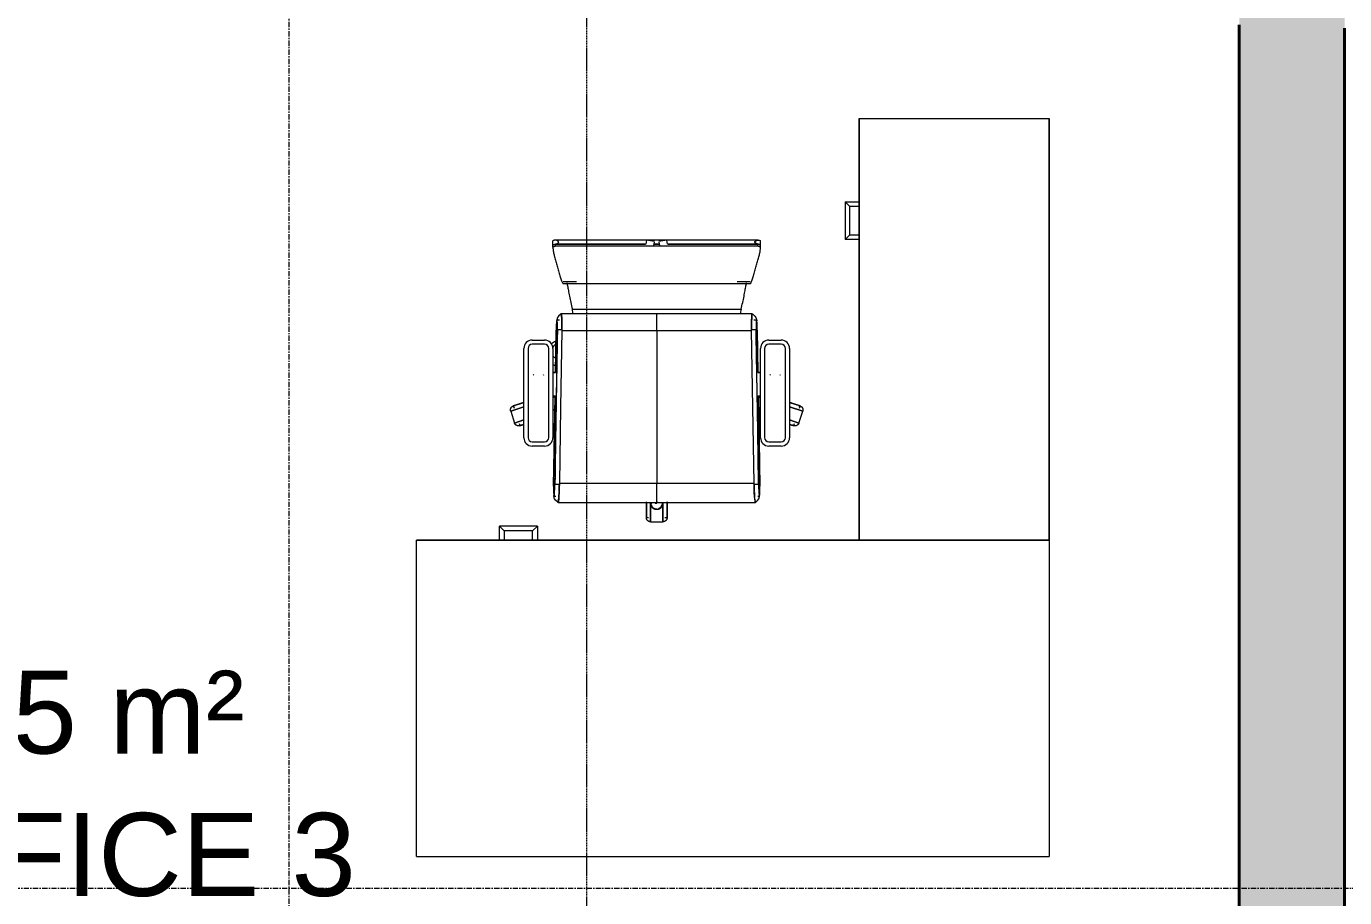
# Model space of a CAD drawing. Header units: millimetres. Extents: x -44657 to 28812, y -28146 to 16565.
# Drawn here: x -13142 to -9967, y -1334 to 765 of the extents above; entities that cross this region are included whole.
import ezdxf

# ---------------------------------------------------------------- set-up
doc = ezdxf.new("R2010")
doc.units = ezdxf.units.MM
doc.linetypes.add('1000 Dashed', pattern=[2, 1, -1])
doc.linetypes.add('Grid Line', pattern=[22.225, 12.7, -3.175, 3.175, -3.175])
for name, color, linetype, lineweight in [('A-AREA-IDEN', 2, 'Continuous', 5), ('A-WALL-PATT', 111, 'Continuous', 9), ('G-ANNO-SYMB', 111, 'Continuous', 5), ('G-IMPT', 8, 'Continuous', 5), ('I-FURN', 30, 'Continuous', 5), ('I-WALL', 2, 'Continuous', 9), ('S-GRID', 1, 'Continuous', 5)]:
    doc.layers.add(name, color=color, linetype=linetype, lineweight=lineweight)
doc.styles.add('Arial_1', font='arial.ttf', dxfattribs={"height": 200})

# ---------------------------------------------------------------- blocks, each defined once
blk = doc.blocks.new('Office_Desk_861 - 12ZDSK07_dwg-1042884-NEW PROPOSED GROUND STOREY PLAN _White Box_')
at = {"layer": 'G-IMPT'}
for p, q in [((0, 1524), (762, 1524)), ((0, 1524), (0, 0)), ((0, 1524), (0, 0)), ((0, 1524), (762, 1524)), ((762, 1524), (762, 0)), ((762, 0), (762, 1524)), ((762, 1323.6), (796.2, 1323.6)), ((784.8, 1312.2), (762, 1312.2)), ((784.8, 1312.2), (796.2, 1323.6)), ((784.8, 1243.9), (784.8, 1312.2)), ((796.2, 1232.5), (796.2, 1323.6)), ((762, 1243.9), (784.8, 1243.9)), ((796.2, 1232.5), (784.8, 1243.9)), ((796.2, 1232.5), (762, 1232.5)), ((1486.5, 457.2), (1486.5, 491.4)), ((1577.6, 491.4), (1486.5, 491.4)), ((1497.9, 480), (1486.5, 491.4)), ((1497.9, 480), (1497.9, 457.2)), ((1497.9, 480), (1566.2, 480)), ((1577.6, 491.4), (1566.2, 480)), ((1566.2, 457.2), (1566.2, 480)), ((1577.6, 491.4), (1577.6, 457.2)), ((762, 457.2), (1778, 457.2)), ((1778, 457.2), (762, 457.2)), ((1778, 457.2), (1778, 0)), ((1778, 457.2), (1778, 0)), ((762, 0), (0, 0)), ((762, 0), (0, 0)), ((762, 0), (1778, 0)), ((1778, 0), (762, 0))]:
    blk.add_line(p, q, dxfattribs=at)
blk = doc.blocks.new('Office_Desk_861 - Office_Desk_861-1042890-NEW PROPOSED GROUND STOREY PLAN _White Box_')
blk.add_blockref('Office_Desk_861 - 12ZDSK07_dwg-1042884-NEW PROPOSED GROUND STOREY PLAN _White Box_', (0, 0))
blk = doc.blocks.new('CHR01 - Operating Chair - CHR01 - Operating Chair-V22-NEW PROPOSED GROUND STOREY PLAN _White Box_')
at = {"layer": 'I-FURN', "color": 31}
for p, q in [((70, -33.5), (70, -23.2)), ((564.7, -21.3), (75.3, -21.3)), ((76.1, -31.3), (293.1, -31.3)), ((76.1, -36.4), (76.1, -31.3)), ((293.1, -31.3), (76.1, -31.3)), ((295.7, -21.5), (294, -31.3)), ((315, -24.9), (295.7, -21.5)), ((313.3, -34.7), (314.7, -26.8)), ((313.9, -31.3), (326.1, -31.3)), ((326.1, -31.3), (313.9, -31.3)), ((344.3, -21.5), (325, -24.9)), ((325.3, -26.8), (326.7, -34.7)), ((346, -31.3), (344.3, -21.5)), ((346.9, -31.3), (563.9, -31.3)), ((563.9, -31.3), (346.9, -31.3)), ((563.9, -36.4), (563.9, -31.3)), ((570, -33.5), (570, -23.2)), ((70, -38.6), (70, -33.5)), ((563.9, -36.4), (76.1, -36.4)), ((570, -38.6), (570, -33.5)), ((94.6, -121.4), (126.5, -121.4)), ((94.6, -126.3), (545.4, -126.3)), ((513.5, -121.4), (545.4, -121.4)), ((116.8, -187.6), (523.2, -187.6)), ((83.4, -214.2), (79.4, -214.1)), ((79.8, -214.1), (79.4, -214.1)), ((79.4, -214.1), (79.8, -214.1)), ((86, -214.2), (79.8, -214.1)), ((81.3, -214.1), (79.8, -214.1)), ((89.7, -199.2), (90, -199.2)), ((320, -199.2), (90, -199.2)), ((550, -199.2), (320, -199.2)), ((320, -239.2), (320, -199.2)), ((320, -239.2), (320, -199.2)), ((550, -199.2), (550.3, -199.2)), ((560.2, -214.1), (554.1, -214.2)), ((560.6, -214.1), (556.5, -214.2)), ((560.2, -214.1), (559.5, -214.1)), ((560.6, -214.1), (560.2, -214.1)), ((560.2, -214.1), (560.6, -214.1)), ((77.7, -238.7), (76.1, -340.7)), ((76.1, -340.7), (77.7, -238.7)), ((91.5, -239.2), (320, -239.2)), ((320, -239.2), (548.5, -239.2)), ((320, -239.2), (320, -608.1)), ((320, -239.2), (320, -608.1)), ((563.9, -340.7), (562.3, -238.7)), ((562.3, -238.7), (563.9, -340.7)), ((0, -497.5), (0, -282.5)), ((10, -282.5), (10, -497.5)), ((20, -262.5), (50, -262.5)), ((50, -272.5), (20, -272.5)), ((60, -497.5), (60, -282.5)), ((70, -282.5), (70, -497.5)), ((570, -497.5), (570, -282.5)), ((580, -282.5), (580, -497.5)), ((590, -262.5), (620, -262.5)), ((620, -272.5), (590, -272.5)), ((630, -497.5), (630, -282.5)), ((640, -282.5), (640, -497.5)), ((23.7, -345.3), (22.4, -347.1)), ((46.3, -345.3), (47.6, -347.1)), ((70.6, -340), (76.4, -340)), ((563.6, -340), (569.4, -340)), ((593.7, -345.3), (592.4, -347.1)), ((616.3, -345.3), (617.6, -347.1)), ((-25.4, -420.9), (0.5, -412.5)), ((-25.4, -420.9), (0.5, -412.5)), ((75.1, -399.4), (70, -401.1)), ((75.5, -397.4), (70.6, -397.4)), ((75.2, -396.8), (71.7, -614)), ((71.7, -614), (75.2, -396.8)), ((569.4, -397.4), (564.5, -397.4)), ((568.3, -614), (564.8, -396.8)), ((564.8, -396.8), (568.3, -614)), ((564.9, -399.4), (570, -401.1)), ((570, -401.1), (564.9, -399.4)), ((665.4, -420.9), (639.5, -412.5)), ((639.5, -412.5), (665.4, -420.9)), ((-31.8, -433.5), (0, -423.2)), ((0, -423.2), (-31.8, -433.5)), ((-31.8, -433.5), (-22.5, -462.1)), ((-25.4, -420.9), (-23.7, -426)), ((74.7, -429.8), (70, -431.4)), ((70, -431.4), (74.7, -429.8)), ((565.3, -429.8), (570, -431.4)), ((640, -423.2), (671.8, -433.5)), ((671.8, -433.5), (640, -423.2)), ((662.5, -462.1), (671.8, -433.5)), ((663.7, -426), (665.4, -420.9)), ((-0.1, -454.8), (-22.5, -462.1)), ((-22.5, -462.1), (-0.1, -454.8)), ((-11.5, -463.4), (-9.9, -468.5)), ((-9.9, -468.5), (-0.5, -465.4)), ((-0.5, -465.4), (-9.9, -468.5)), ((662.5, -462.1), (640.1, -454.8)), ((640.1, -454.8), (662.5, -462.1)), ((649.9, -468.5), (640.5, -465.4)), ((649.9, -468.5), (640.5, -465.4)), ((649.9, -468.5), (651.5, -463.4)), ((20, -507.5), (50, -507.5)), ((590, -507.5), (620, -507.5)), ((50, -517.5), (20, -517.5)), ((620, -517.5), (590, -517.5)), ((320, -608.1), (85.5, -608.1)), ((554.5, -608.1), (320, -608.1)), ((320, -650.5), (320, -608.1)), ((320, -650.5), (320, -608.1)), ((72.6, -638.6), (76.8, -638.6)), ((73.1, -637.2), (73.2, -636.3)), ((73.2, -636.3), (73.1, -637.2)), ((81.6, -650.8), (81.5, -649.6)), ((82.4, -653.7), (320, -653.7)), ((83.2, -650.5), (83.1, -651.4)), ((83.1, -651.5), (83.2, -650.6)), ((295, -690), (295, -651.9)), ((295, -690), (295, -651.9)), ((305, -700), (305, -652.5)), ((305, -652.5), (305, -700)), ((305.6, -653.3), (305.6, -655)), ((306.3, -655), (308, -655)), ((316, -655), (320, -655)), ((320, -650.5), (320, -651.4)), ((320, -651.4), (320, -650.5)), ((320, -653.7), (320, -651.4)), ((320, -653.7), (320, -651.4)), ((320, -653.7), (557.6, -653.7)), ((334.4, -653.3), (334.4, -655)), ((334.4, -655), (334.4, -653.3)), ((335, -652.5), (335, -700)), ((335, -700), (335, -652.5)), ((345, -690), (345, -651.9)), ((345, -651.9), (345, -690)), ((556.9, -651.4), (556.8, -650.5)), ((556.8, -650.6), (556.9, -651.5)), ((558.5, -649.6), (558.4, -650.8)), ((563.2, -638.6), (567.4, -638.6)), ((566.8, -636.3), (566.9, -637.2)), ((566.9, -637.2), (566.8, -636.3)), ((295, -690), (300.3, -690)), ((339.7, -690), (345, -690)), ((305, -700), (335, -700))]:
    blk.add_line(p, q, dxfattribs=at)
at = {"layer": 'I-FURN', "color": 31, "flags": 128}
for points in [[(89.6, -199.3), (83.3, -204.7), (81.2, -208.2), (80.2, -210.4), (79.8, -211.8), (79.5, -212.9), (79.3, -213.8), (79.1, -214.6), (79, -215.2), (78.9, -215.9), (78.9, -216.1)], [(90, -199.2), (90.5, -200.2), (90.8, -203.1), (91.2, -207.9), (91.4, -214.2), (91.5, -221.8), (91.5, -230.3), (91.5, -239.2)], [(548.5, -239.2), (548.5, -230.3), (548.5, -221.8), (548.6, -214.2), (548.8, -207.9), (549.2, -203.1), (549.5, -200.2), (550, -199.2)], [(550.4, -199.3), (556.7, -204.7), (558.8, -208.2), (559.8, -210.4), (560.2, -211.8), (560.5, -212.9), (560.7, -213.8), (560.9, -214.6), (561, -215.2), (561.1, -215.9), (561.1, -216.1)], [(91.5, -239.2), (88.3, -423.6), (85.5, -608.1)], [(554.5, -608.1), (551.7, -423.6), (548.5, -239.2)], [(76.4, -340), (71.8, -340), (70, -340)], [(570, -340), (568.2, -340), (563.6, -340)], [(-0.2, -412.7), (-0.9, -413), (-1.6, -413.2), (-2.3, -413.5), (-3.1, -413.7), (-3.8, -413.9), (-4.6, -414.2), (-5.4, -414.4), (-6.1, -414.7), (-6.9, -414.9), (-7.6, -415.2), (-8.4, -415.4), (-9.2, -415.7), (-9.9, -415.9), (-10.7, -416.1), (-11.4, -416.4), (-12.1, -416.6), (-12.8, -416.9), (-13.5, -417.1), (-14.2, -417.3), (-14.9, -417.5), (-15.6, -417.8), (-16.3, -418), (-16.9, -418.2), (-17.5, -418.4), (-18.1, -418.6), (-18.7, -418.8), (-19.3, -419), (-19.8, -419.1), (-20.4, -419.3), (-20.9, -419.5), (-21.3, -419.6), (-21.8, -419.8), (-22.2, -419.9), (-22.6, -420), (-23, -420.2), (-23.4, -420.3), (-23.7, -420.4), (-24, -420.5), (-24.3, -420.6), (-24.5, -420.6), (-24.7, -420.7), (-24.9, -420.8), (-25, -420.8), (-25.2, -420.9), (-25.3, -420.9), (-25.3, -420.9), (-25.3, -420.9), (-25.4, -420.9)], [(70, -397.4), (71.8, -397.4), (75.5, -397.4)], [(564.5, -397.4), (568.2, -397.4), (570, -397.4)], [(665.4, -420.9), (665.3, -420.9), (665.3, -420.9), (665.2, -420.9), (665.1, -420.8), (665, -420.8), (664.8, -420.7), (664.6, -420.7), (664.4, -420.6), (664.1, -420.5), (663.8, -420.4), (663.5, -420.3), (663.2, -420.2), (662.8, -420.1), (662.4, -420), (662, -419.8), (661.6, -419.7), (661.1, -419.5), (660.6, -419.4), (660.1, -419.2), (659.6, -419.1), (659, -418.9), (658.4, -418.7), (657.9, -418.5), (657.2, -418.3), (656.6, -418.1), (656, -417.9), (655.3, -417.7), (654.6, -417.4), (653.9, -417.2), (653.2, -417), (652.5, -416.8), (651.8, -416.5), (651, -416.3), (650.3, -416), (649.6, -415.8), (648.8, -415.6), (648.1, -415.3), (647.3, -415.1), (646.5, -414.8), (645.8, -414.6), (645, -414.3), (644.3, -414.1), (643.5, -413.8), (642.8, -413.6), (642, -413.3), (641.3, -413.1), (640.5, -412.9), (639.8, -412.6)], [(-31.8, -433.5), (-31.9, -433.1), (-32, -432.8), (-32.1, -432.4), (-32.1, -432), (-32.2, -431.6), (-32.2, -431.2), (-32.3, -430.8), (-32.3, -430.4), (-32.2, -430), (-32.2, -429.6), (-32.2, -429.2), (-32.1, -428.8), (-32, -428.4), (-32, -428), (-31.9, -427.6), (-31.7, -427.2), (-31.6, -426.9), (-31.4, -426.5), (-31.3, -426.1), (-31.1, -425.8), (-30.9, -425.4), (-30.7, -425.1), (-30.5, -424.7), (-30.2, -424.4), (-30, -424.1), (-29.7, -423.8), (-29.5, -423.5), (-29.2, -423.2), (-28.9, -422.9), (-28.6, -422.7), (-28.3, -422.4), (-27.9, -422.2), (-27.6, -422), (-27.3, -421.8), (-26.9, -421.6), (-26.6, -421.4), (-26.2, -421.2), (-25.8, -421.1), (-25.5, -421), (-25.4, -420.9)], [(-25.4, -420.9), (-25.3, -420.9), (-25.3, -420.9), (-25.2, -420.9), (-25.1, -420.8), (-25, -420.8), (-24.8, -420.7), (-24.6, -420.7), (-24.4, -420.6), (-24.1, -420.5), (-23.8, -420.4), (-23.5, -420.3), (-23.2, -420.2), (-22.8, -420.1), (-22.4, -420), (-22, -419.8), (-21.6, -419.7), (-21.1, -419.5), (-20.6, -419.4)], [(660.9, -419.5), (661.3, -419.6), (661.8, -419.8), (662.2, -419.9), (662.6, -420), (663, -420.2), (663.4, -420.3), (663.7, -420.4), (664, -420.5), (664.3, -420.6), (664.5, -420.6), (664.7, -420.7), (664.9, -420.8), (665, -420.8), (665.2, -420.9), (665.3, -420.9), (665.3, -420.9), (665.3, -420.9), (665.4, -420.9)], [(665.4, -420.9), (665.7, -421.1), (666.1, -421.2), (666.5, -421.4), (666.8, -421.5), (667.2, -421.7), (667.5, -421.9), (667.9, -422.1), (668.2, -422.4), (668.5, -422.6), (668.8, -422.9), (669.1, -423.1), (669.4, -423.4), (669.7, -423.7), (669.9, -424), (670.2, -424.3), (670.4, -424.7), (670.6, -425), (670.9, -425.3), (671.1, -425.7), (671.2, -426), (671.4, -426.4), (671.6, -426.8), (671.7, -427.1), (671.8, -427.5), (671.9, -427.9), (672, -428.3), (672.1, -428.7), (672.2, -429.1), (672.2, -429.5), (672.2, -429.9), (672.3, -430.3), (672.3, -430.7), (672.2, -431.1), (672.2, -431.5), (672.2, -431.9), (672.1, -432.3), (672, -432.7), (671.9, -433), (671.8, -433.4), (671.8, -433.5)], [(-9.9, -468.5), (-10.3, -468.6), (-10.7, -468.7), (-11.1, -468.8), (-11.5, -468.8), (-11.9, -468.9), (-12.2, -468.9), (-12.6, -469), (-13, -469), (-13.4, -469), (-13.8, -468.9), (-14.2, -468.9), (-14.6, -468.8), (-15, -468.8), (-15.4, -468.7), (-15.8, -468.6), (-16.2, -468.4), (-16.6, -468.3), (-16.9, -468.2), (-17.3, -468), (-17.7, -467.8), (-18, -467.6), (-18.4, -467.4), (-18.7, -467.2), (-19, -467), (-19.3, -466.7), (-19.6, -466.4), (-19.9, -466.2), (-20.2, -465.9), (-20.5, -465.6), (-20.7, -465.3), (-21, -465), (-21.2, -464.7), (-21.4, -464.3), (-21.6, -464), (-21.8, -463.6), (-22, -463.3), (-22.2, -462.9), (-22.3, -462.5), (-22.5, -462.2), (-22.5, -462.1)], [(-9.9, -468.5), (-9.9, -468.5), (-9.8, -468.5), (-9.8, -468.4), (-9.7, -468.4), (-9.5, -468.4), (-9.4, -468.3), (-9.2, -468.2), (-8.9, -468.2), (-8.7, -468.1), (-8.4, -468), (-8.1, -467.9), (-7.8, -467.8), (-7.4, -467.7), (-7, -467.5), (-6.6, -467.4), (-6.1, -467.3), (-5.7, -467.1), (-5.2, -466.9), (-4.7, -466.8), (-4.1, -466.6), (-3.6, -466.4), (-3, -466.2), (-2.4, -466), (-1.8, -465.8), (-1.2, -465.6), (-0.5, -465.4), (0.2, -465.2)], [(-5.4, -467), (-5.9, -467.2), (-6.3, -467.3), (-6.8, -467.5), (-7.2, -467.6), (-7.6, -467.7), (-7.9, -467.8), (-8.2, -467.9), (-8.5, -468), (-8.8, -468.1), (-9, -468.2), (-9.3, -468.3), (-9.4, -468.3), (-9.6, -468.4), (-9.7, -468.4), (-9.8, -468.4), (-9.9, -468.5), (-9.9, -468.5), (-9.9, -468.5)], [(640.2, -465.3), (640.8, -465.5), (641.4, -465.7), (642.1, -465.9), (642.7, -466.1), (643.3, -466.3), (643.8, -466.5), (644.4, -466.7), (644.9, -466.9), (645.4, -467), (645.9, -467.2), (646.3, -467.3), (646.8, -467.5), (647.2, -467.6), (647.6, -467.7), (647.9, -467.8), (648.2, -467.9), (648.5, -468), (648.8, -468.1), (649, -468.2), (649.3, -468.3), (649.4, -468.3), (649.6, -468.4), (649.7, -468.4), (649.8, -468.4), (649.9, -468.5), (649.9, -468.5), (649.9, -468.5)], [(649.9, -468.5), (649.9, -468.5), (649.8, -468.5), (649.8, -468.4), (649.7, -468.4), (649.5, -468.4), (649.4, -468.3), (649.2, -468.2), (648.9, -468.2), (648.7, -468.1), (648.4, -468), (648.1, -467.9), (647.8, -467.8), (647.4, -467.7), (647, -467.5), (646.6, -467.4), (646.1, -467.3), (645.7, -467.1), (645.2, -466.9)], [(662.5, -462.1), (662.4, -462.4), (662.2, -462.8), (662.1, -463.2), (661.9, -463.5), (661.7, -463.9), (661.5, -464.2), (661.3, -464.6), (661, -464.9), (660.8, -465.2), (660.5, -465.5), (660.3, -465.8), (660, -466.1), (659.7, -466.4), (659.4, -466.6), (659.1, -466.9), (658.8, -467.1), (658.4, -467.3), (658.1, -467.6), (657.8, -467.8), (657.4, -467.9), (657, -468.1), (656.7, -468.3), (656.3, -468.4), (655.9, -468.5), (655.5, -468.6), (655.1, -468.7), (654.7, -468.8), (654.4, -468.9), (654, -468.9), (653.6, -469), (653.2, -469), (652.8, -469), (652.4, -468.9), (652, -468.9), (651.6, -468.9), (651.2, -468.8), (650.8, -468.7), (650.4, -468.6), (650, -468.5), (649.9, -468.5)], [(85.5, -608.1), (85.3, -619.1), (84.9, -629.4), (84.4, -638.4), (83.8, -645.6), (83.2, -650.5)], [(556.8, -650.5), (556.2, -645.6), (555.6, -638.4), (555.1, -629.4), (554.7, -619.1), (554.5, -608.1)], [(82.3, -653.7), (76.2, -648.1), (74.1, -644.5), (73.3, -642.3), (72.9, -640.8), (72.6, -639.7), (72.4, -638.8), (72.3, -638.1), (72.2, -637.4), (72.1, -636.7), (72.1, -636.5)], [(83.1, -651.4), (82.6, -653.5), (82.1, -653.3), (81.9, -652.4)], [(295, -654.7), (295, -654.2), (295, -653.7), (295, -653.3)], [(295, -653.5), (295, -654), (295, -654.4), (295, -655), (295, -655.5), (295, -656.1), (295, -656.7), (295, -657.3), (295, -657.9), (295, -658.5), (295, -659.2), (295, -659.9), (295, -660.6), (295, -661.3), (295, -662), (295, -662.8), (295, -663.5), (295, -664.3), (295, -665), (295, -665.8), (295, -666.6), (295, -667.4), (295, -668.2), (295, -669), (295, -669.8), (295, -670.6), (295, -671.4), (295, -672.2), (295, -673), (295, -673.8), (295, -674.5), (295, -675.3), (295, -676.1), (295, -676.8), (295, -677.6), (295, -678.3), (295, -679), (295, -679.7), (295, -680.4), (295, -681.1), (295, -681.8), (295, -682.4), (295, -683), (295, -683.6), (295, -684.2), (295, -684.7), (295, -685.3), (295, -685.8), (295, -686.3), (295, -686.7), (295, -687.1), (295, -687.5), (295, -687.9), (295, -688.2), (295, -688.6), (295, -688.8), (295, -689.1), (295, -689.3), (295, -689.5), (295, -689.7), (295, -689.8), (295, -689.9), (295, -690), (295, -690), (295, -690)], [(305.1, -653.4), (305, -654), (305, -654.6), (305, -655.2), (305, -655.8), (305.1, -656.4), (305.1, -657), (305.2, -657.6), (305.3, -658.2), (305.5, -658.8), (305.6, -659.4), (305.8, -659.9), (306, -660.5), (306.3, -661), (306.5, -661.6), (306.8, -662.1), (307.1, -662.6), (307.4, -663.2), (307.7, -663.6), (308.1, -664.1), (308.5, -664.6), (308.9, -665.1), (309.3, -665.5), (309.7, -665.9), (310.2, -666.3), (310.6, -666.7), (311.1, -667.1), (311.6, -667.4), (312.1, -667.7), (312.6, -668), (313.1, -668.3), (313.7, -668.6), (314.2, -668.8), (314.8, -669.1), (315.3, -669.3), (315.9, -669.4), (316.5, -669.6), (317.1, -669.7), (317.7, -669.8), (318.3, -669.9), (318.9, -670), (319.5, -670), (320.1, -670), (320.7, -670), (321.3, -669.9), (321.9, -669.9), (322.4, -669.8), (323, -669.7), (323.6, -669.6), (324.2, -669.4), (324.8, -669.2), (325.3, -669), (325.9, -668.8), (326.4, -668.5), (327, -668.3), (327.5, -668), (328, -667.7), (328.5, -667.3), (329, -667), (329.5, -666.6), (329.9, -666.2), (330.4, -665.8), (330.8, -665.4), (331.2, -665), (331.6, -664.5), (332, -664), (332.3, -663.6), (332.7, -663.1), (333, -662.5), (333.3, -662), (333.5, -661.5), (333.8, -660.9), (334, -660.4), (334.2, -659.8), (334.4, -659.2), (334.5, -658.7), (334.7, -658.1), (334.8, -657.5), (334.9, -656.9), (334.9, -656.3), (335, -655.7), (335, -655.1), (335, -654.5), (335, -653.9), (334.9, -653.3)], [(345, -690), (345, -690), (345, -689.9), (345, -689.9), (345, -689.7), (345, -689.6), (345, -689.4), (345, -689.2), (345, -689), (345, -688.7), (345, -688.4), (345, -688.1), (345, -687.7), (345, -687.4), (345, -686.9), (345, -686.5), (345, -686), (345, -685.6), (345, -685), (345, -684.5), (345, -683.9), (345, -683.3), (345, -682.7), (345, -682.1), (345, -681.5), (345, -680.8), (345, -680.1), (345, -679.4), (345, -678.7), (345, -678), (345, -677.2), (345, -676.5), (345, -675.7), (345, -675), (345, -674.2), (345, -673.4), (345, -672.6), (345, -671.8), (345, -671), (345, -670.2), (345, -669.4), (345, -668.6), (345, -667.8), (345, -667), (345, -666.2), (345, -665.5), (345, -664.7), (345, -663.9), (345, -663.2), (345, -662.4), (345, -661.7), (345, -661), (345, -660.3), (345, -659.6), (345, -658.9), (345, -658.2), (345, -657.6), (345, -657), (345, -656.4), (345, -655.8), (345, -655.3), (345, -654.7), (345, -654.2), (345, -653.7), (345, -653.3)], [(345, -653.5), (345, -654), (345, -654.4), (345, -655)], [(558.1, -652.4), (557.9, -653.3), (557.4, -653.5), (556.9, -651.4)], [(557.7, -653.7), (563.8, -648.1), (565.9, -644.5), (566.7, -642.3), (567.1, -640.8), (567.4, -639.7), (567.6, -638.8), (567.7, -638.1), (567.8, -637.4), (567.9, -636.7), (567.9, -636.5)], [(295, -690), (295, -690), (295, -689.9), (295, -689.9), (295, -689.7), (295, -689.6), (295, -689.4), (295, -689.2), (295, -689), (295, -688.7), (295, -688.4), (295, -688.1), (295, -687.7), (295, -687.4), (295, -686.9), (295, -686.5), (295, -686), (295, -685.6), (295, -685)], [(305, -700), (304.6, -700), (304.2, -700), (303.8, -699.9), (303.4, -699.9), (303, -699.8), (302.6, -699.7), (302.2, -699.6), (301.9, -699.5), (301.5, -699.4), (301.1, -699.2), (300.7, -699), (300.4, -698.9), (300, -698.7), (299.7, -698.5), (299.4, -698.3), (299, -698), (298.7, -697.8), (298.4, -697.5), (298.1, -697.2), (297.8, -697), (297.6, -696.7), (297.3, -696.4), (297, -696.1), (296.8, -695.7), (296.6, -695.4), (296.4, -695.1), (296.2, -694.7), (296, -694.4), (295.8, -694), (295.7, -693.6), (295.5, -693.2), (295.4, -692.9), (295.3, -692.5), (295.2, -692.1), (295.1, -691.7), (295.1, -691.3), (295, -690.9), (295, -690.5), (295, -690.1), (295, -690)], [(345, -690), (345, -690.4), (345, -690.8), (344.9, -691.2), (344.9, -691.6), (344.8, -692), (344.7, -692.4), (344.6, -692.8), (344.5, -693.1), (344.4, -693.5), (344.2, -693.9), (344, -694.3), (343.9, -694.6), (343.7, -695), (343.5, -695.3), (343.3, -695.6), (343, -696), (342.8, -696.3), (342.5, -696.6), (342.2, -696.9), (342, -697.2), (341.7, -697.4), (341.4, -697.7), (341.1, -698), (340.7, -698.2), (340.4, -698.4), (340.1, -698.6), (339.7, -698.8), (339.4, -699), (339, -699.2), (338.6, -699.3), (338.2, -699.5), (337.9, -699.6), (337.5, -699.7), (337.1, -699.8), (336.7, -699.9), (336.3, -699.9), (335.9, -700), (335.5, -700), (335.1, -700), (335, -700)], [(345, -685.3), (345, -685.8), (345, -686.3), (345, -686.7), (345, -687.1), (345, -687.5), (345, -687.9), (345, -688.2), (345, -688.6), (345, -688.8), (345, -689.1), (345, -689.3), (345, -689.5), (345, -689.7), (345, -689.8), (345, -689.9), (345, -690), (345, -690), (345, -690)]]:
    blk.add_lwpolyline(points, dxfattribs=at)
at = {"layer": 'I-FURN', "color": 31}
for centre, radius, start, end in [((20, -282.5), 20, 90, 180), ((20, -282.5), 10, 90, 180), ((50, -282.5), 20, 0, 90), ((50, -282.5), 10, 360, 90), ((82.3, -287), 22, 105, 135), ((84.3, -289.3), 18, 113.4257, 145.4793), ((590, -282.5), 20, 90, 180), ((590, -282.5), 10, 90, 180), ((620, -282.5), 20, 0, 90), ((620, -282.5), 10, 360, 90), ((84.3, -289.3), 18, 216.8497, 244.763), ((82.3, -303), 22, 235.7788, 254.3512), ((20, -497.5), 20, 180, 270), ((20, -497.5), 10, 180, 270), ((50, -497.5), 10, 270, 360), ((50, -497.5), 20, 270, 360), ((590, -497.5), 20, 180, 270), ((590, -497.5), 10, 180, 270), ((620, -497.5), 10, 270, 360), ((620, -497.5), 20, 270, 0), ((320, -655), 15, 173.5641, 180), ((320, -655), 15, 180, 360), ((320, -655), 14, 195, 270), ((320, -655), 14, 285, 358.0139), ((320, -655), 15, 0, 6.4359)]:
    blk.add_arc(centre, radius, start, end, dxfattribs=at)
for centre, major_axis, start_param, end_param in [((79, -239.1), (0.4, 25), 0.443119, 1.553214), ((79, -239.1), (0.4, 25), 0, 0.973051), ((79, -239.1), (0.4, 25), 0, 0.2211), ((79.4, -239.1), (0.4, 25), 5.528334, 6.285213), ((79.4, -239.1), (0.4, 25), 5.781828, 6.032577), ((79.4, -239.1), (0.4, 25), 5.52907, 5.780349), ((79.4, -239.1), (0.4, 25), 5.023749, 5.52761), ((79.4, -239.1), (0.4, 25), 5.276584, 5.528121), ((89.3, -239.3), (0.6, 40), 4.749076, 6.284804), ((550.7, -239.3), (-0.6, 40), 6.281566, 7.817295), ((560.6, -239.1), (-0.4, 25), 0.755575, 1.007144), ((560.6, -239.1), (-0.4, 25), 0.755064, 1.006601), ((560.6, -239.1), (-0.4, 25), 6.281158, 7.038036), ((560.6, -239.1), (-0.4, 25), 0.502836, 0.754115), ((560.6, -239.1), (-0.4, 25), 0.250609, 0.501357), ((561, -239.1), (-0.4, 25), 5.310134, 6.283185), ((561, -239.1), (-0.4, 25), 6.062086, 6.283185), ((561, -239.1), (-0.4, 25), 4.729972, 5.840067), ((282.3, -426.8), (62.8, 3899.6), 1.523118, 1.618594), ((282.3, -426.8), (62.8, 3899.6), 1.523121, 1.568564), ((79, -239.1), (0.4, 25), 1.294542, 1.553687), ((79, -239.1), (0.4, 25), 1.035397, 1.229187), ((79.4, -239.1), (0.4, 25), 5.024193, 5.275893), ((79.4, -239.1), (0.4, 25), 4.771456, 5.023263), ((79.4, -239.1), (0.4, 25), 4.771849, 5.023666), ((560.6, -239.1), (-0.4, 25), 1.007732, 1.259437), ((560.6, -239.1), (-0.4, 25), 1.007292, 1.258992), ((560.6, -239.1), (-0.4, 25), 1.259923, 1.511729), ((560.6, -239.1), (-0.4, 25), 1.25952, 1.511336), ((357.7, -426.8), (-62.8, 3899.6), 4.714621, 4.760064), ((357.7, -426.8), (-62.8, 3899.6), 4.664591, 4.760067), ((561, -239.1), (-0.4, 25), 5.053999, 5.247788), ((561, -239.1), (-0.4, 25), 4.729498, 4.988643), ((282.3, -426.8), (62.8, 3899.6), 1.572525, 1.618596), ((357.7, -426.8), (-62.8, 3899.6), 4.664589, 4.71066), ((73, -613.5), (0.4, 25.1), 1.593793, 3.475927), ((73, -613.5), (0.4, 25.1), 1.593793, 2.535002), ((73.2, -607.9), (0.5, 30.1), 3.475609, 4.647769), ((73.2, -607.9), (0.5, 30), 3.475172, 3.709355), ((73.2, -607.9), (0.5, 30), 3.709695, 3.944058), ((73.2, -607.9), (0.5, 30), 3.944218, 4.178639), ((73.2, -607.9), (0.5, 30), 4.17874, 4.413172), ((73.2, -607.9), (0.5, 30), 4.413263, 4.647439), ((83.1, -608.1), (0.7, 45), 3.8996, 4.213987), ((83.1, -608.1), (0.7, 45), 4.270807, 4.668405), ((556.9, -608.1), (-0.7, 45), 1.61478, 2.012379), ((556.9, -608.1), (-0.7, 45), 2.069199, 2.383585), ((566.8, -607.9), (-0.5, 30), 1.635747, 1.869922), ((566.8, -607.9), (-0.5, 30.1), 1.635416, 2.807576), ((566.8, -607.9), (-0.5, 30), 1.870013, 2.104445), ((566.8, -607.9), (-0.5, 30), 2.104546, 2.338968), ((566.8, -607.9), (-0.5, 30), 2.339127, 2.57349), ((566.8, -607.9), (-0.5, 30), 2.57383, 2.808013), ((567, -613.5), (-0.4, 25.1), 2.807258, 4.689392), ((567, -613.5), (-0.4, 25.1), 3.748183, 4.689392), ((73, -613.5), (0.4, 25.1), 2.770305, 3.476212), ((83, -613.6), (0.6, 40.1), 2.737635, 2.894756), ((83, -613.6), (0.6, 40.1), 2.921052, 3.476212), ((83.1, -608.1), (0.7, 45), 3.479857, 3.839263), ((556.9, -608.1), (-0.7, 45), 2.443922, 2.803328), ((557, -613.6), (-0.6, 40.1), 2.806973, 3.362133), ((557, -613.6), (-0.6, 40.1), 3.388429, 3.54555), ((567, -613.5), (-0.4, 25.1), 2.806973, 3.512881)]:
    blk.add_ellipse(centre, major_axis=major_axis, ratio=0.052523, start_param=start_param, end_param=end_param, dxfattribs=at)
for points in [[(74.6, -21.3), (73.5, -21.6), (71.6, -22.2), (70.4, -22.8), (70, -23.2)], [(70, -33.5), (70.3, -33.2), (71.2, -32.6), (73.3, -31.9), (75.1, -31.5), (76.1, -31.3)], [(73.4, -31.9), (74.2, -31.7), (75.1, -31.5), (76.1, -31.3)], [(563.9, -31.3), (564.9, -31.5), (565.8, -31.7), (566.6, -31.9)], [(570, -33.5), (569.7, -33.2), (568.8, -32.6), (566.7, -31.9), (564.9, -31.5), (563.9, -31.3)], [(565.4, -21.3), (566.5, -21.6), (568.4, -22.2), (569.6, -22.8), (570, -23.2)], [(70, -33.5), (70.3, -33.2), (70.8, -32.9), (71.3, -32.6)], [(76.1, -36.4), (75.1, -36.6), (73.3, -37), (71.2, -37.7), (70.3, -38.3), (70, -38.6)], [(71.3, -32.6), (71.9, -32.4), (72.6, -32.1), (73.4, -31.9)], [(570, -38.6), (569.7, -38.3), (568.8, -37.7), (566.7, -37), (564.9, -36.6), (563.9, -36.4)], [(566.6, -31.9), (567.4, -32.1), (568.1, -32.4), (568.7, -32.6)], [(568.7, -32.6), (569.2, -32.9), (569.7, -33.2), (570, -33.5)], [(91.5, -237.9), (90.1, -237.8), (87.5, -237.8), (84.3, -237.7), (81.9, -237.7), (81, -237.7), (80.7, -237.7)], [(559.3, -237.7), (559, -237.7), (558.1, -237.7), (555.7, -237.7), (552.5, -237.8), (549.9, -237.8), (548.5, -237.9)], [(85.5, -610.1), (82.7, -610), (77.8, -610), (75.3, -609.9), (74.7, -609.9)], [(565.3, -609.9), (564.7, -609.9), (562.2, -610), (557.3, -610), (554.5, -610.1)]]:
    blk.add_open_spline(points, degree=3, dxfattribs=at)
for points, knots in [([(76.1, -31.3), (76.5, -31.2), (77.1, -31.1), (78, -30.8), (78.7, -30.6), (79.2, -30.3), (79.6, -30.1), (80, -30), (80.1, -29.9), (80.3, -29.8), (80.4, -29.7), (80.6, -29.7), (80.9, -29.5), (81.2, -29.3), (81.6, -29.1), (81.9, -28.9), (82.1, -28.7), (82.2, -28.6), (82.3, -28.5), (82.4, -28.4), (82.6, -28.3), (82.8, -28.1), (83.1, -27.8), (83.4, -27.5), (83.7, -27), (83.9, -26.6), (83.8, -26.2), (83.7, -25.9), (83.5, -25.5), (83.3, -25.1), (83, -24.8), (82.9, -24.6), (82.7, -24.4), (82.6, -24.3), (82.4, -24.1), (82.2, -23.9), (81.9, -23.7), (81.6, -23.5), (81.2, -23.3), (80.9, -23.1), (80.7, -23), (80.6, -23), (80.4, -22.9), (80.3, -22.8), (80, -22.6), (79.5, -22.4), (79, -22.2), (78.5, -22), (78, -21.8), (77.4, -21.6), (76.9, -21.5), (76.3, -21.3), (75.5, -21.3), (74.9, -21.3), (74.6, -21.3)], [-1, -1, -1, -1, -0.944444, -0.888889, -0.861111, -0.833333, -0.805556, -0.791667, -0.784722, -0.777778, -0.770833, -0.763889, -0.75, -0.722222, -0.708333, -0.694444, -0.680556, -0.673611, -0.666667, -0.659722, -0.652778, -0.638889, -0.625, -0.611111, -0.583333, -0.555556, -0.541667, -0.527778, -0.5, -0.486111, -0.472222, -0.458333, -0.451389, -0.440972, -0.430556, -0.416667, -0.402778, -0.388889, -0.361111, -0.347222, -0.340278, -0.333333, -0.326389, -0.319444, -0.305556, -0.277778, -0.25, -0.222222, -0.194444, -0.166667, -0.138889, -0.111111, -0.055556, 0, 0, 0, 0]), ([(563.9, -31.3), (563.5, -31.2), (562.9, -31.1), (562, -30.8), (561.3, -30.6), (560.8, -30.3), (560.4, -30.1), (560, -30), (559.9, -29.9), (559.7, -29.8), (559.6, -29.7), (559.4, -29.7), (559.1, -29.5), (558.8, -29.3), (558.4, -29.1), (558.1, -28.9), (557.9, -28.7), (557.8, -28.6), (557.7, -28.5), (557.6, -28.4), (557.4, -28.3), (557.2, -28.1), (556.9, -27.8), (556.6, -27.5), (556.3, -27), (556.1, -26.6), (556.2, -26.2), (556.3, -25.9), (556.5, -25.5), (556.7, -25.1), (557, -24.8), (557.1, -24.6), (557.3, -24.4), (557.4, -24.3), (557.6, -24.1), (557.8, -23.9), (558.1, -23.7), (558.4, -23.5), (558.8, -23.3), (559.1, -23.1), (559.3, -23), (559.4, -23), (559.6, -22.9), (559.7, -22.8), (560, -22.6), (560.5, -22.4), (561, -22.2), (561.5, -22), (562, -21.8), (562.6, -21.6), (563.1, -21.5), (563.7, -21.3), (564.5, -21.3), (565.1, -21.3), (565.4, -21.3)], [0, 0, 0, 0, 0.055556, 0.111111, 0.138889, 0.166667, 0.194444, 0.208333, 0.215278, 0.222222, 0.229167, 0.236111, 0.25, 0.277778, 0.291667, 0.305556, 0.319444, 0.326389, 0.333333, 0.340278, 0.347222, 0.361111, 0.375, 0.388889, 0.416667, 0.444444, 0.458333, 0.472222, 0.5, 0.513889, 0.527778, 0.541667, 0.548611, 0.555556, 0.569444, 0.583333, 0.597222, 0.611111, 0.638889, 0.652778, 0.659722, 0.666667, 0.673611, 0.680556, 0.694444, 0.722222, 0.75, 0.777778, 0.805556, 0.833333, 0.861111, 0.888889, 0.944444, 1, 1, 1, 1]), ([(70, -38.6), (70.1, -41.4), (70.4, -45.8), (71.6, -52.1), (72.5, -56.2), (73.3, -59.5), (74.2, -62.8), (75.9, -68.9), (78.1, -76.7), (80.3, -84.1), (82, -89.8), (83.7, -95.8), (85.4, -101.7), (87, -107.2), (88.6, -112.4), (90.1, -117.3), (91.5, -121.5), (92.8, -124.7), (93.9, -126.1), (94.5, -126.3), (94.6, -126.3)], [0, 0, 0, 0, 0.0666667, 0.1, 0.1333333, 0.15, 0.1666667, 0.2, 0.2666667, 0.3, 0.3333333, 0.3666667, 0.4, 0.4333333, 0.4666667, 0.5, 0.5333333, 0.5666667, 0.6, 0.6152898, 0.6152898, 0.6152898, 0.6152898]), ([(545.4, -126.3), (545.5, -126.3), (546.1, -126.1), (547.2, -124.7), (548.5, -121.5), (549.9, -117.3), (551.4, -112.4), (553, -107.2), (554.6, -101.7), (556.3, -95.8), (558, -89.8), (559.7, -84.1), (561.9, -76.7), (564.1, -68.9), (566, -62), (567.3, -57), (568.4, -52.1), (569.6, -45.8), (569.9, -41.4), (570, -38.6)], [0.3847102, 0.3847102, 0.3847102, 0.3847102, 0.4, 0.4333333, 0.4666667, 0.5, 0.5333333, 0.5666667, 0.6, 0.6333333, 0.6666667, 0.7, 0.7333333, 0.8, 0.8333333, 0.8666667, 0.9, 0.9333333, 1, 1, 1, 1]), ([(103.5, -124.2), (103.7, -125.1), (104.2, -127.3), (105.2, -131.5), (106.2, -136.8), (107.6, -144.9), (109.6, -156.4), (112.9, -171.9), (115.4, -182.4), (116.8, -187.6)], [0.8380072, 0.8380072, 0.8380072, 0.8380072, 0.85, 0.8666667, 0.8833333, 0.9, 0.9333333, 0.9666667, 1, 1, 1, 1]), ([(523.2, -187.6), (524.6, -182.4), (527.1, -171.9), (530.4, -156.4), (532.4, -144.9), (533.8, -136.8), (534.8, -131.5), (535.8, -127.3), (536.3, -125.1), (536.5, -124.2)], [0, 0, 0, 0, 0.0333333, 0.0666667, 0.1, 0.1166667, 0.1333333, 0.15, 0.1619917, 0.1619917, 0.1619917, 0.1619917]), ([(118.5, -199.2), (118.3, -197.6), (117.7, -193.7), (117.1, -189.9), (116.8, -187.6)], [-0.8146382, -0.8146382, -0.8146382, -0.8146382, -0.5, 0, 0, 0, 0]), ([(523.2, -187.6), (522.9, -189.9), (522.3, -193.7), (521.7, -197.6), (521.5, -199.2)], [-1, -1, -1, -1, -0.5, -0.1853619, -0.1853619, -0.1853619, -0.1853619])]:
    blk.add_open_spline(points, degree=3, knots=knots, dxfattribs=at)

msp = doc.modelspace()

# ---------------------------------------------------------------- hatches: boundary and pattern name
at = {"layer": 'A-WALL-PATT'}
h = msp.add_hatch(color=9, dxfattribs=at)
h.paths.add_polyline_path([(-9966.6, -3024.7), (-9966.6, -2497.7), (-10220.6, -2497.7), (-10220.6, -3024.7)])
h.paths.add_polyline_path([(-10208.6, -1897.7), (-9966.6, -1897.7), (-9966.6, 1023.3), (-10220.6, 1023.3), (-10220.6, -1897.7)])

# ---------------------------------------------------------------- linework, layer by layer
at = {"layer": 'G-ANNO-SYMB', "linetype": '1000 Dashed'}
msp.add_line((-11792, -26645), (-11792, 6083.7), dxfattribs=at)
at = {"layer": 'I-WALL', "color": 8, "lineweight": 40}
for p, q in [((-10220.6, 769.3), (-10220.6, -2890.7)), ((-9966.6, -2902.7), (-9966.6, 761.3))]:
    msp.add_line(p, q, dxfattribs=at)
at = {"layer": 'S-GRID', "linetype": 'Grid Line'}
for p, q in [((-12508.6, -26129), (-12508.6, 2838.3)), ((7444.6, -1311.7), (-34973, -1311.7))]:
    msp.add_line(p, q, dxfattribs=at)

# ---------------------------------------------------------------- block references
at = {"layer": 'I-FURN', "color": 31, "rotation": 89.99999999999947}
msp.add_blockref('Office_Desk_861 - Office_Desk_861-1042890-NEW PROPOSED GROUND STOREY PLAN _White Box_', (-10678.6, -1234.7), dxfattribs=at)
at = {"layer": 'I-FURN', "color": 31}
msp.add_blockref('CHR01 - Operating Chair - CHR01 - Operating Chair-V22-NEW PROPOSED GROUND STOREY PLAN _White Box_', (-11943.6, 271.9), dxfattribs=at)

# ---------------------------------------------------------------- texts
at = {"layer": 'A-AREA-IDEN', "char_height": 200, "attachment_point": 1, "style": 'Arial_1'}
for s, insert, width in [('15 m²', (-13330.9, -786.4), 881.856), ('OFFICE 3', (-13605.4, -1129.5), 1547.257)]:
    msp.add_mtext(s, dxfattribs=dict(at, insert=insert, width=width))

doc.saveas('drawing.dxf')
